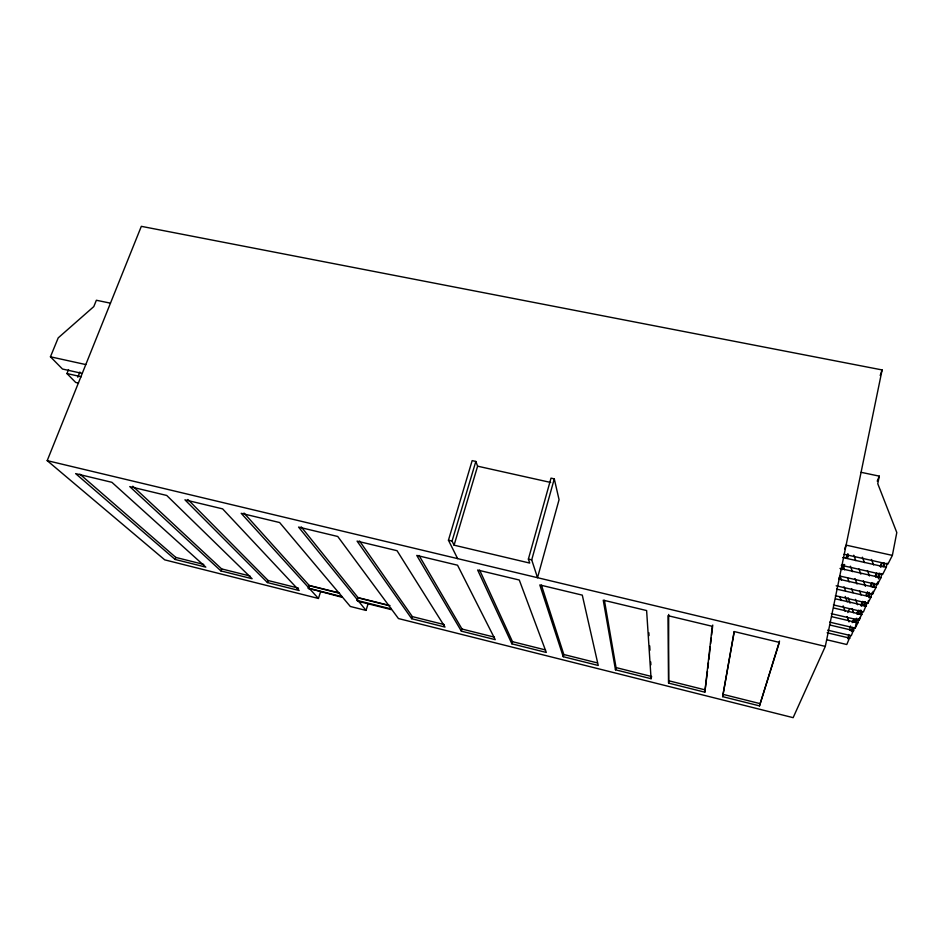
<?xml version="1.0" encoding="UTF-8"?>
<svg xmlns="http://www.w3.org/2000/svg" width="944" height="944" viewBox="0 0 944 944"><rect width="100%" height="100%" fill="white"/><g stroke="black" fill="none" stroke-linecap="round" stroke-linejoin="round"><path stroke-width="1.42" d="M704.826 692.176L712.295 626.309L668.01 615.689L668.612 683.102L704.826 692.176L707.481 671.184M707.811 668.305L708.472 662.535M708.802 659.655L710.289 646.675M710.62 643.784L711.28 638.026M711.599 635.135L712.755 625.046M722.656 696.648L734.149 631.548L779.378 642.392L759.495 705.876L722.656 696.648L734.255 631.678M841.257 565.279L882.546 574.589L886.274 567.297L887.089 563.12M844.054 554.258L887.926 564.075L892.363 555.402L896.8 532.546L877.767 483.717L879.289 476.142L861.081 472.307M835.381 595.711L867.902 603.216L871.076 597.021L871.902 592.844M872.999 587.274L873.825 583.109M836.16 585.787L872.563 594.118L873.106 591.322M873.932 587.121L874.486 584.312M875.867 577.315L876.693 573.114L875.194 576.147M872.563 594.118L875.902 587.593L876.74 583.321M877.849 577.634L878.687 573.374M840.125 576.111L877.436 584.596L877.991 581.728M878.557 578.873L879.678 573.138M880.799 567.415L881.649 563.12L880.091 566.27M877.436 584.596L880.964 577.693L881.755 573.61M883.088 566.789L883.891 562.707M884.162 566.353L884.693 563.615M831.263 613.659L859.229 620.184L859.783 617.364M860.35 614.544L861.188 610.32M862.025 606.083L862.875 601.859M859.229 620.184L862.651 611.736M863.784 606.024L864.633 601.729M864.61 606.131L865.459 601.812M866.604 596.065L867.465 591.746M833.422 604.927L863.465 611.889L867.017 603.287M868.362 596.478L869.176 592.384M867.902 603.216L868.445 600.467M868.987 597.729L869.802 593.611M871.159 586.755L871.973 582.649L870.521 585.575M847.924 638.817L848.786 634.533M849.635 630.25L850.497 625.978M827.121 639.843L846.78 644.516L850.556 635.501M851.358 631.453L852.172 627.418M853.246 622.025L853.789 619.335L852.149 622.651M852.09 631.654L852.904 627.595M853.99 622.167L854.532 619.453M827.687 630.155L851.276 635.725L854.414 627.913M855.512 622.426L856.326 618.308M857.152 614.178L857.707 611.441L856.645 613.565M829.634 622.131L855.17 628.126L857.093 618.45M857.919 614.296L858.745 610.154M855.17 628.126L857.884 622.804L858.721 618.603M859.559 614.402L860.397 610.202M861.235 606.001L861.789 603.192M368.042 603.983L366.024 610.414L298.564 527.082L337.751 536.487L398.451 618.556L793.137 717.664L825.304 646.404L882.109 369.93L141.329 226.336L47.2 460.637L164.74 559.863L318.423 598.461L320.689 591.487M844.113 564.524L843.594 567.108L844.585 569.798M848.137 554.034L847.334 557.975L848.444 555.249M759.495 705.876L779.532 641.047M668.612 683.102L668.671 614.45M651.077 678.712L646.616 610.556L603.24 600.16L615.476 669.792L651.077 678.712L651.62 676.494L616.043 667.585L604.42 600.372M615.476 669.792L616.043 667.585M563.249 656.705L539.803 584.938L582.283 595.133L598.248 665.473L563.249 656.705L563.828 654.522L541.419 585.115M511.896 643.832L477.664 570.034L519.283 580.017L546.305 652.457L511.896 643.832L512.486 641.672L479.623 570.117M457.616 558.612L448.447 540.228L472.153 460.625L475.835 461.451L452.058 541.077L454.076 545.172L529.714 563.072L528.392 559.096L551.013 478.136L554.281 478.856L559.06 499.671L537.525 577.693L531.708 559.875L554.281 478.856M461.38 631.17L416.764 555.426L457.545 565.208L495.234 639.654L461.38 631.17L462.005 629.046L419.018 555.426M454.076 545.172L477.605 466.183L475.835 461.451M411.714 618.721L357.08 541.113L397.046 550.706L445.002 627.064L411.714 618.721L412.351 616.621L359.558 541.018M391.253 608.821L391.028 609.529L390.674 608.042M391.028 609.529L357.788 601.222L358.012 600.514M357.788 601.222L357.151 600.443L358.047 597.611L390.014 605.588M341.929 596.502L341.693 597.198L341.256 595.711M341.693 597.198L308.275 588.23L309.195 585.433L339.333 592.95M309.007 589.032L309.231 588.336M267.471 582.578L184.941 499.836L222.619 508.875L299.165 590.519L267.471 582.578L268.155 580.536L187.88 499.506M880.209 375.5L882.109 369.93M220.92 570.919L129.765 486.597L166.722 495.458L252.107 578.731L220.92 570.919L221.616 568.902L132.797 486.219M175.1 559.438L75.626 473.617L111.888 482.313L205.804 567.132L175.1 559.438L175.82 557.432L79.862 474.136M844.62 548.901L846.119 545.125L892.363 555.402M77.797 377.234L79.898 372.019M78.529 383.087L75.697 382.45L66.941 373.553L68.546 369.588M841.305 569.527L843.37 564.465M845.989 558.01L847.594 554.045M877.236 481.157L879.289 476.142M838.968 578.389L840.007 575.852L841.505 579.946M842.567 569.61L844.656 564.5M81.939 373.34L62.481 369.033L50.445 356.797L58.209 337.881L93.786 306.599L96.371 300.251L110.46 303.177M847.806 612.585L849.683 608.609M860.68 605.423L862.698 601.363M866.061 594.578L866.993 592.69M50.445 356.797L85.786 364.573M66.941 373.553L81.314 376.75M477.605 466.183L550.671 482.455M842.744 557.538L886.274 567.297M839.983 568.43L880.964 577.693M838.874 579.156L875.902 587.593M836.585 589.103L871.076 597.021M835.605 598.874L866.474 606.013M833.682 607.995L862.084 614.603M831.511 616.644L857.884 622.804M829.929 625.034L853.86 630.663M448.447 540.228L452.058 541.077M528.392 559.096L531.708 559.875M827.121 632.775L850.013 638.191M47.2 460.637L825.304 646.404M310.812 586.082L339.592 593.257M359.652 598.26L388.916 605.564M308.275 588.23L341.032 596.407M357.151 600.443L390.462 608.762M175.82 557.432L203.727 564.418M221.616 568.902L249.971 575.993M268.155 580.536L298.469 588.124M412.351 616.621L444.235 624.598M462.005 629.046L494.42 637.153M512.486 641.672L545.514 649.944M563.828 654.522L597.41 662.924M669.143 680.872L705.345 689.934M723.163 694.395L759.991 703.61M366.024 610.414L350.318 606.473L279.625 522.539L241.204 513.324L318.423 598.461M244 513.052L309.479 585.752M301.23 526.894L358.295 597.93M871.513 559.462L873.589 564.925M862.391 557.208L864.409 562.565M867.43 570.601L869.448 575.946M853.777 555.214L855.795 560.618M858.839 568.736L860.869 574.153M863.406 580.914L865.436 586.33M850.391 566.199L852.432 571.675M854.981 578.53L857.022 584.006M859.583 590.85L861.105 594.968M847.57 577.858L849.069 581.893M851.559 588.608L853.046 592.643M855.535 599.357L857.53 604.738M844.019 586.767L845.529 590.85M848.042 597.67L850.048 603.122M852.054 608.573L853.565 612.656M845.187 596.419L847.181 601.835M839.723 596.549L841.187 600.549M843.145 605.895L845.092 611.228M847.051 616.574L849.022 621.943M648.847 632.704L649.035 635.619M649.684 645.838L649.956 650.215M650.699 661.897L650.876 664.812"/></g></svg>
